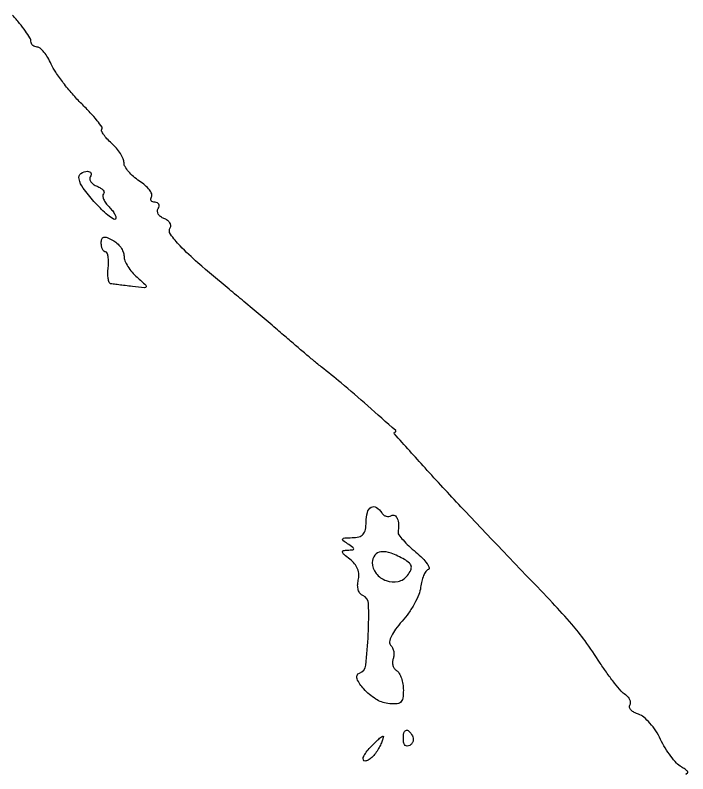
# Model space of a CAD drawing. Extents: x 1 to 578, y 1 to 707.
# Drawn here: x 223.5 to 331.8, y 482.9 to 605.1 of the extents above; entities that cross this region are included whole.
import ezdxf

# ---------------------------------------------------------------- set-up
doc = ezdxf.new("R2010")
doc.units = 0

msp = doc.modelspace()

# ---------------------------------------------------------------- linework, layer by layer
msp.add_lwpolyline([(331.586754, 482.816415, -0.572035), (331.701862, 483.030409, 0.368315), (331.824376, 483.143148, 0.215575), (331.760819, 483.346075, 0.058867), (331.390314, 483.67434, 0.019927), (330.781776, 484.062316, -0.073758), (330.009853, 484.680152, -0.025485), (329.089975, 485.777578, -0.024677), (328.184962, 487.108107, -0.02623), (327.435279, 488.495147, 0.034887), (326.670655, 489.853134, 0.034474), (325.721891, 491.097347, 0.03656), (324.738979, 492.064485, 0.099549), (323.888982, 492.535236, -0.047838), (323.193551, 492.831668, -0.080003), (322.691697, 493.219717, -0.117255), (322.455638, 493.632498, -0.213041), (322.506512, 494.010536, 0.14641), (322.612227, 494.403467, 0.09781), (322.508527, 494.860899, 0.082017), (322.210914, 495.31357, 0.065288), (321.761318, 495.68854, -0.071405), (321.102472, 496.25177, -0.012134), (320.039509, 497.522394, -0.013032), (318.857452, 499.089268, -0.011278), (317.698336, 500.791949, 0.011649), (315.262426, 504.364473, 0.023131), (313.140164, 507.054337, 0.011646), (310.022483, 510.48574, 0.001121), (302.232515, 518.63169, -0.002761), (295.284066, 525.945531, -0.004531), (289.493036, 532.221899, -0.001108), (284.550815, 537.701028, -0.648935), (284.684165, 538, 0.689775), (284.768189, 538.221124, 0.001022), (280.26443, 542.205036, 0.004787), (275.967226, 545.918152, 0.01224), (272.765047, 548.5, -0.009473), (272.023655, 549.091028, -0.00166), (270.653169, 550.234375, -0.0018), (269.054817, 551.586689, -0.001615), (267.407328, 553, 0.0019), (265.470271, 554.659803, 0.00089), (262.951553, 556.79375, 0.000882), (260.303152, 559.021489, 0.001239), (257.930684, 561, -0.005446), (252.899308, 565.268186, -0.02308), (250.038408, 567.990365, -0.035154), (248.476657, 569.868008, -0.303076), (248.44042, 570.903597, 0.169334), (248.525686, 571.288349, 0.120529), (248.369954, 571.705504, 0.091497), (247.986102, 572.093769, 0.060629), (247.430874, 572.388152, -0.069662), (246.88198, 572.691952, -0.099962), (246.513622, 573.106118, -0.123645), (246.381589, 573.56249, -0.148363), (246.495635, 573.992937, 0.087809), (246.648516, 574.37748, 0.166666), (246.606782, 574.704175, 0.178345), (246.377894, 574.921924, 0.102225), (246, 575, -0.086846), (245.614706, 575.067431, -0.165711), (245.372078, 575.261618, -0.179094), (245.309455, 575.551198, -0.103396), (245.432397, 575.890616, 0.242401), (245.468098, 576.347708, 0.064604), (245.089286, 576.999142, 0.050462), (244.405554, 577.723468, 0.033348), (243.491414, 578.413669, -0.034124), (242.537972, 579.135867, -0.038451), (241.731853, 579.954903, -0.041882), (241.169286, 580.748149, -0.134084), (241, 581.368065, 0.106735), (240.863417, 582.000595, 0.035906), (240.410699, 582.835009, 0.033808), (239.761581, 583.713273, 0.032801), (238.993869, 584.505548, -0.021773), (238.256832, 585.233365, -0.03557), (237.706866, 585.917588, -0.040639), (237.380949, 586.480663, -0.31726), (237.429701, 586.763034, 0.365942), (237.456718, 587.084736, 0.013193), (236.659123, 588.146623, 0.018695), (235.567171, 589.422228, 0.011314), (234.185831, 590.852498, -0.018253), (232.684611, 592.450684, -0.015649), (231.221823, 594.236359, -0.01593), (229.995129, 595.943156, -0.042818), (229.271439, 597.25, 0.028867), (228.72617, 598.302843, 0.037554), (228.10372, 599.192188, 0.041261), (227.495743, 599.821439, 0.182), (227.021439, 600, -0.090697), (226.631483, 600.071322, -0.095588), (226.300048, 600.27562, -0.09964), (226.078277, 600.580308, -0.108057), (226, 600.938282, 0.140044), (225.847201, 601.473123, 0.015047), (225.12663, 602.557161, 0.01757), (224.165482, 603.81658, 0.013285), (223.026825, 605.131773, -0.010216)], format="xyb")
for points in [[(235.564761, 579.104785, 0.176398), (235.483851, 578.714419, 0.118962), (235.654993, 578.287969, 0.088757), (236.063294, 577.887837, 0.058024), (236.648872, 577.581246, -0.042682), (237.233756, 577.297474, -0.082311), (237.630344, 576.962562, -0.137902), (237.780979, 576.635134, -0.240087), (237.690747, 576.357414, 0.227671), (237.572204, 576.019818, 0.074501), (237.710794, 575.496211, 0.056722), (238.064346, 574.87986, 0.037837), (238.595238, 574.261905, -0.030103), (239.13528, 573.652602, -0.046824), (239.514665, 573.062582, -0.059414), (239.698868, 572.571978, -0.262246), (239.618821, 572.285487, -0.363855), (239.289811, 572.256635, -0.020165), (238.406619, 572.929132, -0.023492), (237.338482, 573.900684, -0.014133), (236.161189, 575.145628, -0.024142), (234.424539, 577.289074, -0.105639), (233.760081, 578.768361, -0.283287), (234.064751, 579.628452, -0.171206), (235.118034, 580, -0.101381), (235.456391, 579.930682, -0.177787), (235.66176, 579.737031, -0.167356), (235.700092, 579.446588, -0.088519)], [(241, 566.332112, 0.097988), (241.1466, 565.591243, 0.039855), (241.614552, 564.670865, 0.037475), (242.291568, 563.73241, 0.039139), (243.092091, 562.92013, -0.004723), (244.512981, 561.664085, -0.338656), (244.567031, 561.374284, -0.309801), (244.297419, 561.226551, -0.004276), (242.342091, 561.438814, -0.001157), (241.205381, 561.574724, -0.001404), (240.140418, 561.707591, -0.001183), (239.244817, 561.824038, -0.009729), (238.838056, 561.88598, -0.274411), (238.599551, 562.089416, -0.045475), (238.451172, 562.700881, -0.039), (238.393431, 563.533821, -0.025151), (238.450543, 564.5, 0.026056), (238.505446, 565.458217, 0.043057), (238.439962, 566.265625, 0.055089), (238.278866, 566.832138, 0.304871), (238.029153, 567, -0.197108), (237.763336, 567.109025, -0.086173), (237.53773, 567.424759, -0.066098), (237.384533, 567.892529, -0.046156), (237.333333, 568.445986, -0.077272), (237.43275, 569.085434, -0.259078), (237.730666, 569.365943, -0.157784), (238.259873, 569.331664, -0.028439), (239.166667, 568.910803, -0.061261), (239.867827, 568.416807, -0.054208), (240.461458, 567.748579, -0.057273), (240.865263, 567.015736, -0.097607)], [(282.510081, 524.983688, 0.090427), (282.820631, 524.639411, 0.095498), (283.22714, 524.434921, 0.099685), (283.665803, 524.401101, 0.108373), (284.069098, 524.542705, -0.266898), (284.600544, 524.559684, -0.178339), (285.01597, 524.093727, -0.087594), (285.215042, 523.113779, -0.041216), (285.141562, 521.819422, 0.204752), (285.246627, 521.432008, 0.016488), (285.944028, 520.606911, 0.020128), (286.879782, 519.651385, 0.014025), (288.00716, 518.647429, -0.021182), (289.07593, 517.667888, -0.04205), (289.817881, 516.791515, -0.067891), (290.161188, 516.136728, -0.419009), (290.013487, 515.828007, 0.162272), (289.626936, 515.532484, 0.046254), (289.257241, 514.861977, 0.041357), (288.956685, 513.98101, 0.033711), (288.779467, 513, -0.068786), (288.48276, 511.831574, -0.028644), (287.783395, 510.358698, -0.027673), (286.842301, 508.843909, -0.032064), (285.781028, 507.518972, 0.02664), (284.754235, 506.265178, 0.047984), (284.075103, 505.124534, 0.064958), (283.779151, 504.205055, 0.246589), (283.952883, 503.647117, -0.088177), (284.257079, 503.211415, -0.062777), (284.438084, 502.642853, -0.061518), (284.474623, 502.033987, -0.076013), (284.353681, 501.479296, 0.0855), (284.247037, 500.941681, 0.078982), (284.321375, 500.383494, 0.081466), (284.560931, 499.890856, 0.100851), (284.931826, 499.542134, -0.12622), (285.34228, 499.115534, -0.046695), (285.686224, 498.348802, -0.042562), (285.92106, 497.40263, -0.039572), (286, 496.406773, -0.039694), (285.896796, 495.108823, -0.1789), (285.529748, 494.45684, -0.173911), (284.819579, 494.18984, -0.037108), (283.482152, 494.268764, -0.111696), (281.553592, 494.984997, -0.060896), (279.612316, 496.619136, -0.085521), (278.535131, 498.267503, -0.432326), (278.923912, 499.167117, 0.283762), (279.934862, 500.440394, 0.018059), (280.34208, 505.398029, 0.017804), (280.392987, 510.36985, 0.3036), (279.496094, 511.639872, -0.138143), (279.043006, 511.977891, -0.089728), (278.741531, 512.562218, -0.076436), (278.632773, 513.308247, -0.062071), (278.739098, 514.110313, 0.081291), (278.825348, 515.029565, 0.078057), (278.616971, 515.942223, 0.073839), (278.123611, 516.788753, 0.061983), (277.37859, 517.513927, -0.0135), (276.448315, 518.25868, -0.155376), (276.202478, 518.65043, -0.415413), (276.34542, 518.891451, -0.054214), (277, 518.983509, 0.013536), (277.861975, 519.033968, 0.389375), (278, 519.184335, 0.246125), (277.88166, 519.410179, 0.007937), (277, 520, -0.023197), (276.271114, 520.520491, -0.409657), (276.237851, 520.781653, -0.220444), (276.555791, 520.949578, -0.011293), (277.75, 520.984687, 0.058327), (278.847685, 521.120753, 0.151434), (279.523469, 521.526236, 0.138047), (279.888481, 522.271526, 0.045296), (280, 523.5, -0.063747), (280.19958, 525.059047, -0.19811), (280.824751, 525.888632, -0.288405), (281.659234, 525.865488, -0.107391)], [(281, 516.961501, 0.170968), (281.610591, 515.228012, 0.136489), (283.230912, 514.06593, 0.141006), (285.177287, 513.92808, 0.184277), (286.663138, 514.888708, 0.042973), (287.188902, 515.752993, 0.163778), (287.273279, 516.369807, 0.169812), (286.966993, 516.898432, 0.046994), (286.171955, 517.460426, 0.039732), (284.016464, 518.480421, 0.115189), (282.391802, 518.69811, 0.209255), (281.398096, 518.143932, 0.16382)], [(282, 487, -0.040155), (281.507699, 486.234747, -0.044735), (280.915111, 485.5875, -0.049756), (280.315029, 485.14014, -0.136127), (279.809829, 485, -0.31697), (279.552821, 485.181125, -0.170442), (279.550647, 485.5875, -0.071687), (279.882009, 486.231167, -0.029262), (280.5, 487, -0.009734), (281.221076, 487.766257, -0.014065), (281.889978, 488.4125, -0.009676), (282.465187, 488.917703, -0.177154), (282.690171, 489, -0.479972), (282.779109, 488.889069, -0.028282), (282.644264, 488.4125, -0.02586), (282.383603, 487.767389, -0.013923)], [(287.457295, 489.069098, -0.108373), (287.598899, 488.665803, -0.099685), (287.565079, 488.22714, -0.095498), (287.360589, 487.820631, -0.090427), (287.016312, 487.510081, -0.136093), (286.63036, 487.397824, -0.190788), (286.298542, 487.524436, -0.140899), (286.074611, 487.890269, -0.067432), (286, 488.440983, -0.039415), (286.085158, 489.519563, -0.25701), (286.407182, 489.933879, -0.315493), (286.86686, 489.838655, -0.050477)]]:
    msp.add_lwpolyline(points, format="xyb", close=True)

doc.saveas('drawing.dxf')
